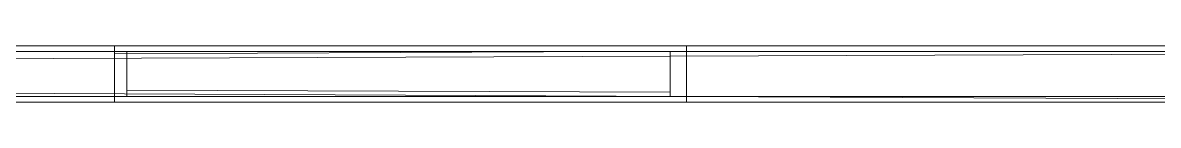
# Model space of a CAD drawing. Header units: millimetres. Extents: x -284281 to 1648660, y -821378 to -151356.
# Drawn here: x -221939.1 to -221455.3, y -270630.2 to -270606.2 of the extents above; entities that cross this region are included whole.
import ezdxf

# ---------------------------------------------------------------- set-up
doc = ezdxf.new("R2010")
doc.units = ezdxf.units.MM
doc.header["$MEASUREMENT"] = 0

# ---------------------------------------------------------------- blocks, each defined once
blk = doc.blocks.new('Forme_8_1')
at = {"color": 7, "linetype": 'Continuous', "lineweight": 20, "flags": 128}
for points in [[(199922.32, -270608.61), (204466.12, -270608.61)], [(204466.12, -270610.6), (199922.32, -270627.81)], [(204441.11, -270608.61), (204234.61, -270608.61)], [(204466.12, -270608.61), (204992.58, -270608.61)], [(204992.58, -270608.61), (204466.12, -270610.6)], [(204466.12, -270625.95), (204234.61, -270625.08)], [(199922.32, -270627.81), (204466.12, -270627.81)], [(204466.12, -270627.81), (204234.61, -270627.81)], [(204466.12, -270627.81), (204266.36, -270627.81)], [(204466.12, -270627.81), (204992.58, -270627.81)]]:
    blk.add_lwpolyline(points, dxfattribs=at)
at = {"color": 212, "linetype": 'Continuous', "lineweight": 5, "true_color": 0xcb00cc, "flags": 128}
for points in [[(204466.12, -270608.61), (204441.11, -270608.61), (204234.61, -270608.61)], [(204234.61, -270608.61), (204234.61, -270625.08), (204234.61, -270627.81)], [(204466.12, -270627.81), (204466.12, -270610.6), (204466.12, -270608.61)], [(204234.61, -270627.81), (204266.36, -270627.81), (204466.12, -270627.81)]]:
    blk.add_lwpolyline(points, dxfattribs=at)
blk = doc.blocks.new('Forme_9_1')
at = {"color": 7, "linetype": 'Continuous', "lineweight": 20, "flags": 128}
for points in [[(204473.07, -270606.21), (199923.27, -270606.21)], [(204473.07, -270627.75), (199923.27, -270606.21)], [(204229.37, -270606.21), (204473.07, -270606.21)], [(204473.07, -270606.21), (204262.92, -270606.21)], [(204993.53, -270606.21), (204473.07, -270606.21)], [(204473.07, -270608.49), (204229.37, -270609.65)], [(204473.07, -270630.21), (199923.27, -270630.21)], [(204229.37, -270630.21), (204447, -270630.21)], [(204993.53, -270630.21), (204473.07, -270627.75)], [(204993.53, -270630.21), (204473.07, -270630.21)]]:
    blk.add_lwpolyline(points, dxfattribs=at)
at = {"color": 212, "linetype": 'Continuous', "lineweight": 5, "true_color": 0xcb00cc, "flags": 128}
for points in [[(204229.37, -270606.21), (204229.37, -270609.65), (204229.37, -270630.21)], [(204473.07, -270606.21), (204262.92, -270606.21), (204229.37, -270606.21)], [(204473.07, -270630.21), (204473.07, -270627.75), (204473.07, -270606.21)], [(204229.37, -270630.21), (204447, -270630.21), (204473.07, -270630.21)]]:
    blk.add_lwpolyline(points, dxfattribs=at)

msp = doc.modelspace()

# ---------------------------------------------------------------- linework, layer by layer
at = {"color": 7, "linetype": 'Continuous', "lineweight": 20, "flags": 128}
for points in [[(-221656.26223, -270606.20986), (-226206.06458, -270606.20986)], [(-221656.26223, -270627.74627), (-226206.06458, -270606.20986)], [(-221899.9585, -270606.20986), (-221656.26223, -270606.20986)], [(-221656.26223, -270606.20986), (-221866.41138, -270606.20986)], [(-221135.80179, -270606.20986), (-221656.26223, -270606.20986)], [(-226207.01019, -270608.60986), (-221663.21391, -270608.60986)], [(-221663.21391, -270610.60347), (-226207.01019, -270627.80986)], [(-221656.26223, -270608.49442), (-221899.9585, -270609.64795)], [(-221688.2182, -270608.60986), (-221894.72166, -270608.60986)], [(-221663.21391, -270608.60986), (-221136.74979, -270608.60986)], [(-221136.74979, -270608.60986), (-221663.21391, -270610.60347)], [(-221663.21391, -270625.95231), (-221894.72166, -270625.07564)], [(-226207.01019, -270627.80986), (-221663.21391, -270627.80986)], [(-221656.26223, -270630.20986), (-226206.06458, -270630.20986)], [(-221899.9585, -270630.20986), (-221682.33545, -270630.20986)], [(-221663.21391, -270627.80986), (-221894.72166, -270627.80986)], [(-221663.21391, -270627.80986), (-221862.97584, -270627.80986)], [(-221663.21391, -270627.80986), (-221136.74979, -270627.80986)], [(-221135.80179, -270630.20986), (-221656.26223, -270627.74627)], [(-221135.80179, -270630.20986), (-221656.26223, -270630.20986)]]:
    msp.add_lwpolyline(points, dxfattribs=at)
at = {"color": 212, "linetype": 'Continuous', "lineweight": 5, "true_color": 0xcb00cc, "flags": 128}
for points in [[(-221899.9585, -270606.20986), (-221899.9585, -270609.64795), (-221899.9585, -270630.20986)], [(-221656.26223, -270606.20986), (-221866.41138, -270606.20986), (-221899.9585, -270606.20986)], [(-221656.26223, -270630.20986), (-221656.26223, -270627.74627), (-221656.26223, -270606.20986)], [(-221663.21391, -270608.60986), (-221688.2182, -270608.60986), (-221894.72166, -270608.60986)], [(-221894.72166, -270608.60986), (-221894.72166, -270625.07564), (-221894.72166, -270627.80986)], [(-221663.21391, -270627.80986), (-221663.21391, -270610.60347), (-221663.21391, -270608.60986)], [(-221899.9585, -270630.20986), (-221682.33545, -270630.20986), (-221656.26223, -270630.20986)], [(-221894.72166, -270627.80986), (-221862.97584, -270627.80986), (-221663.21391, -270627.80986)]]:
    msp.add_lwpolyline(points, dxfattribs=at)

# ---------------------------------------------------------------- block references
at = {"linetype": 'Continuous', "lineweight": 0}
for name in ['Forme_9_1', 'Forme_8_1']:
    msp.add_blockref(name, (-426129.3317, 0), dxfattribs=at)

doc.saveas('drawing.dxf')
